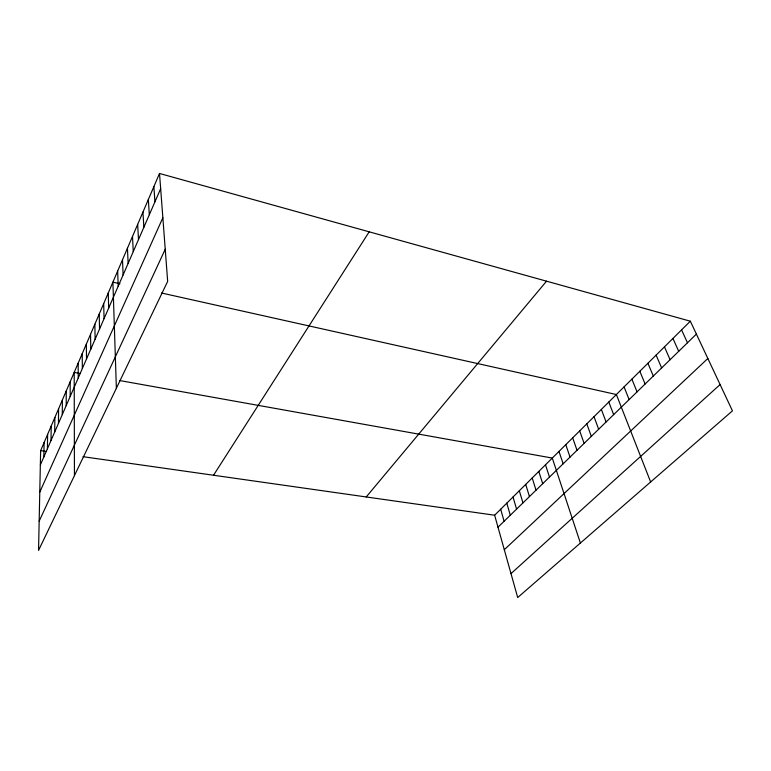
<?xml version="1.0" encoding="UTF-8"?>
<svg xmlns="http://www.w3.org/2000/svg" width="771" height="771" viewBox="0 0 771 771"><rect width="100%" height="100%" fill="white"/><g stroke="black" fill="none" stroke-linecap="round" stroke-linejoin="round"><path stroke-width="1.16" d="M70.18 396.487L70.18 381.77M66.2 405.633L66.248 390.955M62.287 414.596L62.384 399.966M58.461 423.395L58.586 408.803M54.702 432.03L54.866 417.487M51.011 440.501L51.214 426.006M47.388 448.818L47.629 434.372M43.831 456.981L44.101 442.583M159.51 173.465L40.641 450.659L38.55 550.398L167.664 281.386L159.51 173.465L690.334 321.199L732.45 410.856L517.698 597.535L494.635 515.221L690.334 321.199M40.343 465L160.657 188.702M39.774 492.12L162.854 217.759M39.167 521.138L165.235 249.235M213.528 475.244L369.193 231.82M366.215 496.958L546.533 281.184M497.989 527.2L696.396 334.103M504.301 549.713L707.855 358.486M510.99 573.614L720.104 384.565M40.641 450.659L46.607 451.507M83.008 456.683L494.635 515.221M80.088 373.453L74.199 372.403L74.44 475.62M119.515 380.517L552.287 458.061L580.39 543.035M119.939 283.728L112.903 282.157L116.373 388.256M161.476 292.999L616.376 394.53L650.637 481.971M681.564 329.901L687.481 342.777M672.929 338.459L678.721 351.306M664.448 346.863L670.105 359.691M656.102 355.142L661.634 367.931M647.9 363.276L653.307 376.036M639.824 371.285L645.115 384.016M631.883 379.159L637.058 391.851M624.067 386.907L629.126 399.571M608.801 402.038L613.649 414.634M601.351 409.42L606.093 421.988M594.017 416.697L598.653 429.225M586.798 423.857L591.328 436.357M579.686 430.902L584.119 443.373M572.68 437.851L577.026 450.283M565.779 444.694L570.029 457.087M558.985 451.43L563.148 463.785M545.492 464.797L549.482 477.085M538.804 471.438L542.707 483.677M532.212 477.972L536.028 490.183M525.716 484.41L529.455 496.582M519.317 490.751L522.969 502.885M513.014 497.006L516.589 509.101M506.798 503.164L510.296 515.221M500.678 509.236L504.099 521.254M153.863 186.63L154.932 201.857M148.34 199.496L149.323 214.714M142.943 212.083L143.849 227.291M137.662 224.4L138.501 239.588M132.496 236.446L133.258 251.625M127.446 248.233L128.131 263.393M122.493 259.779L123.109 274.919M117.645 271.084L118.204 286.195M108.248 292.999L108.682 308.063M103.69 303.629L104.066 318.654M99.228 314.038L99.546 329.034M94.852 324.244L95.122 339.211M90.554 334.257L90.776 349.176M86.352 344.068L86.516 358.958M82.218 353.696L82.343 368.548M78.17 363.141L78.247 377.944"/></g></svg>
